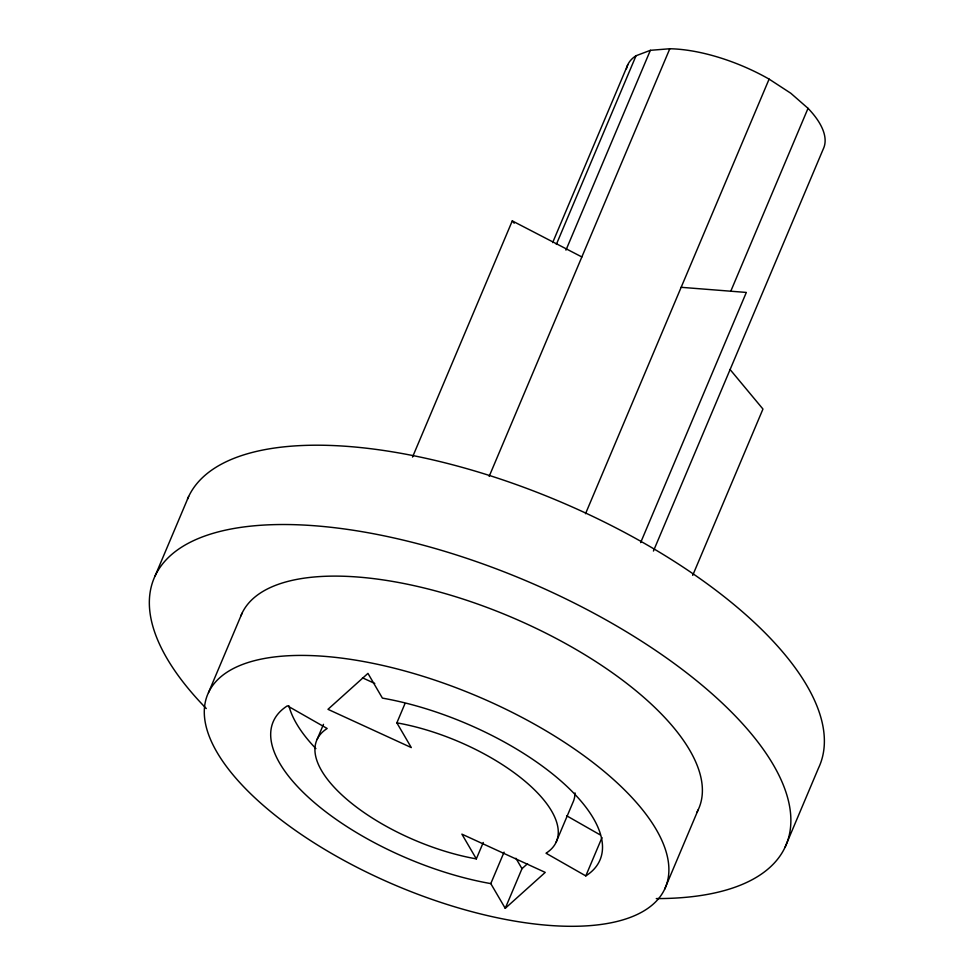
<?xml version="1.0" encoding="UTF-8"?>
<svg xmlns="http://www.w3.org/2000/svg" width="975" height="975" viewBox="0 0 975 975"><rect width="100%" height="100%" fill="white"/><g stroke="black" fill="none" stroke-linecap="round" stroke-linejoin="round"><path stroke-width="1.46" d="M155.147 575.811L188.65 496.494M208.528 692.567L242.032 613.251M412.51 457.092L512.277 220.898L581.856 256.949M317.131 739.379L323.493 724.328M552.654 242.604L627.827 64.655M556.359 244.384L636.041 55.746L650.362 50.322L669.801 48.75A106.446 44.143 22.9 0 1 769.104 79.109L790.798 93.247L808.031 108.322A106.446 44.143 22.9 0 1 823.314 148.895L653.433 551.046M565.951 250.136L650.362 50.322M489.17 476.373L669.801 48.75M396.862 722.853A130.102 53.954 22.9 0 1 527.633 783.473A130.102 53.954 22.9 0 1 546.012 853.223L585.804 875.903A177.413 73.576 22.9 0 0 560.735 780.792A177.413 73.576 22.9 0 0 382.407 698.112L367.953 673.384L327.966 709.325L411.304 747.581L396.862 722.853L404.942 703.706M585.524 513.715L769.104 79.109M476.336 858.878L461.882 834.137L545.232 872.393L505.245 908.334L490.791 883.606A177.413 73.576 22.9 0 1 312.451 800.926A177.413 73.576 22.9 0 1 287.393 705.815L327.173 728.496A130.102 53.954 22.9 0 0 345.564 798.245A130.102 53.954 22.9 0 0 476.336 858.878L483.271 842.461M730.714 291.367L808.031 108.322M490.791 883.606L504.075 852.15M640.648 542.612L746.326 292.439L681.159 287.308M505.245 908.334L521.991 868.676L527.548 863.692M556.055 842.339L572.812 802.693A130.102 53.954 22.9 0 0 575.018 792.919M692.701 575.372L762.962 409.049L730.043 369.488M585.804 875.903L601.977 837.61M664.67 889.151A248.381 102.997 22.9 0 0 360.726 661.013A248.381 102.997 22.9 0 0 284.395 822.412A248.381 102.997 22.9 0 0 664.67 889.151L698.173 809.835M785.046 847.275L818.549 767.971A342.993 142.24 22.9 0 0 561.308 502.21A342.993 142.24 22.9 0 0 187.505 499.09M362.481 677.82L374.778 683.463M566.621 815.758L599.991 834.783M512.277 220.898L514.215 223.226M515.909 858.268L521.991 868.676M206.286 708.533A342.993 142.24 22.9 0 1 286.382 524.526A342.993 142.24 22.9 0 1 732.188 712.798A342.993 142.24 22.9 0 1 656.285 898.584M315.9 748.617A177.413 73.576 22.9 0 1 288.88 705.766M626.45 68.762A106.446 44.143 22.9 0 1 636.041 55.746M240.91 615.834A248.381 102.997 22.9 0 1 514.166 618.369A248.381 102.997 22.9 0 1 696.881 812.346"/></g></svg>
